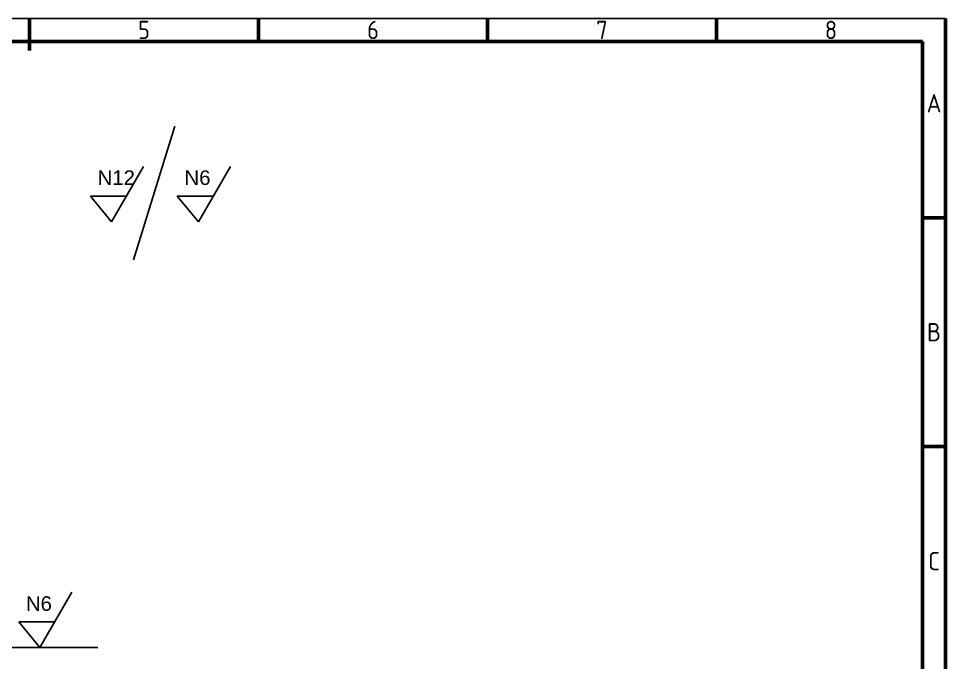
# Model space of a CAD drawing. Header units: millimetres. Extents: x 2197 to 3797, y 594 to 1742.
# Drawn here: x 2987 to 3797, y 1179 to 1742 of the extents above; entities that cross this region are included whole.
import ezdxf

# ---------------------------------------------------------------- set-up
doc = ezdxf.new("R2010")
doc.units = ezdxf.units.MM
doc.header["$MEASUREMENT"] = 0
doc.layers.add('Crta_05', color=1, linetype='Continuous', lineweight=50)
doc.layers.add('Layer2', color=4, linetype='Continuous')
doc.layers.add('RAHM2', color=1, linetype='Continuous')
doc.styles.add('oznake', font='geniso.shx', dxfattribs={"height": 4})
doc.styles.get("Standard").update_dxf_attribs({"font": 'arial.ttf'})

msp = doc.modelspace()

# ---------------------------------------------------------------- linework, layer by layer
at = {"layer": 'Crta_05'}
for p, q in [((2996.52729, 1741.76705), (2996.52729, 1713.76705)), ((3196.52729, 1741.76705), (3196.52729, 1721.76705)), ((3396.52729, 1741.76705), (3396.52729, 1721.76705)), ((3596.52729, 1741.76705), (3596.52729, 1721.76705)), ((3796.52729, 593.76705), (3796.52729, 1741.76705)), ((3776.52729, 1721.76705), (2216.52729, 1721.76705)), ((3776.52729, 613.76705), (3776.52729, 1721.76705)), ((3796.52729, 1567.76705), (3776.52729, 1567.76705)), ((3796.52729, 1367.76705), (3776.52729, 1367.76705))]:
    msp.add_line(p, q, dxfattribs=at)
at = {"layer": 'Layer2'}
for p, q in [((3123.37752, 1647.80143), (3087.401, 1530.95536)), ((3068.19314, 1564.21867), (3096.05469, 1612.64958)), ((3144.14357, 1564.21867), (3172.00513, 1612.64958)), ((3068.19314, 1564.21867), (3049.61877, 1586.72165)), ((3049.61877, 1586.72165), (3081.13876, 1586.72165)), ((3144.14357, 1564.21867), (3125.5692, 1586.72165)), ((3125.5692, 1586.72165), (3157.08919, 1586.72165)), ((3005.5929, 1192.17474), (3033.45446, 1240.60566)), ((3005.5929, 1192.17474), (2987.01853, 1214.67773)), ((2987.01853, 1214.67773), (3018.53852, 1214.67773)), ((2599.77189, 1192.17474), (3056.15221, 1192.17474))]:
    msp.add_line(p, q, dxfattribs=at)
at = {"layer": 'RAHM2'}
msp.add_line((3796.52729, 1741.76705), (2196.52729, 1741.76705), dxfattribs=at)

# ---------------------------------------------------------------- texts
at = {"layer": 'Layer2', "char_height": 12.753587, "attachment_point": 1}
for s, insert in [('N12', (3055.87616, 1609.11574)), ('N6', (3131.82659, 1609.11574)), ('N6', (2993.27592, 1237.07182))]:
    msp.add_mtext_dynamic_manual_height_columns(s, width=4.8228718, gutter_width=1, heights=[0], dxfattribs=dict(at, insert=insert))
at = {"layer": 'RAHM2', "char_height": 16, "attachment_point": 5, "style": 'oznake'}
for s, width, insert in [('5', 49.1380701, (3096.52729, 1731.76705)), ('6', 49.1380701, (3296.52729, 1731.76705)), ('7', 49.1380701, (3496.52729, 1731.76705)), ('8', 49.1380701, (3696.52729, 1731.76705)), ('A', 27.069035, (3786.52729, 1667.76705)), ('B', 27.069035, (3786.52729, 1467.76705)), ('C', 27.069035, (3786.52729, 1267.76705))]:
    msp.add_mtext_dynamic_manual_height_columns(s, width=width, gutter_width=12.5, heights=[0], dxfattribs=dict(at, insert=insert))

doc.saveas('drawing.dxf')
